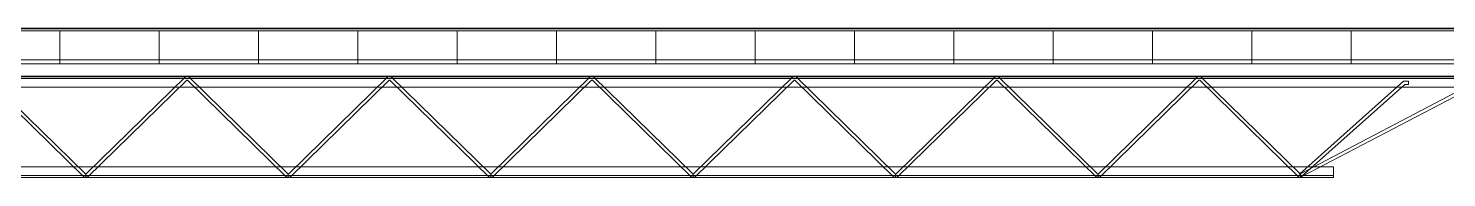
# Model space of a CAD drawing. Header units: millimetres. Extents: x -31954 to 493870, y 99509 to 604061.
# Drawn here: x 339923 to 344206, y 129813 to 130263 of the extents above; entities that cross this region are included whole.
import ezdxf

# ---------------------------------------------------------------- set-up
doc = ezdxf.new("R2010")
doc.units = ezdxf.units.MM
doc.header["$LTSCALE"] = 10
doc.linetypes.add('Center', pattern=[2, 1.25, -0.25, 0.25, -0.25])
for name, color, linetype, lineweight in [('A-FLOR-LEVL', 6, 'Continuous', 9), ('A-ROOF', 4, 'Continuous', 9), ('A-ROOF-PATT', 8, 'Continuous', 35), ('S-BEAM-STEEL-SECTION', 4, 'Continuous', 20)]:
    doc.layers.add(name, color=color, linetype=linetype, lineweight=lineweight)

msp = doc.modelspace()

# ---------------------------------------------------------------- linework, layer by layer
at = {"layer": 'A-FLOR-LEVL', "linetype": 'Center'}
msp.add_line((331137.8, 130118), (369016.9, 130118), dxfattribs=at)
at = {"layer": 'A-ROOF', "lineweight": 35}
for p, q in [((363635, 130263), (336290, 130263)), ((336290, 130118), (363635, 130118))]:
    msp.add_line(p, q, dxfattribs=at)
at = {"layer": 'A-ROOF'}
for p, q in [((336290, 130256), (363635, 130256)), ((336290, 130156), (363635, 130156))]:
    msp.add_line(p, q, dxfattribs=at)
at = {"layer": 'A-ROOF-PATT', "lineweight": 9}
for p, q in [((340017.8, 130156), (340017.8, 130256)), ((340317.8, 130156), (340317.8, 130256)), ((340617.8, 130156), (340617.8, 130256)), ((340917.8, 130156), (340917.8, 130256)), ((341217.8, 130156), (341217.8, 130256)), ((341517.8, 130156), (341517.8, 130256)), ((341817.8, 130156), (341817.8, 130256)), ((342117.8, 130156), (342117.8, 130256)), ((342417.8, 130156), (342417.8, 130256)), ((342717.8, 130156), (342717.8, 130256)), ((343017.8, 130156), (343017.8, 130256)), ((343317.8, 130156), (343317.8, 130256)), ((343617.8, 130156), (343617.8, 130256)), ((343917.8, 130156), (343917.8, 130256)), ((336290, 130168), (363635, 130168))]:
    msp.add_line(p, q, dxfattribs=at)
at = {"layer": 'S-BEAM-STEEL-SECTION'}
for p, q in [((336430, 130118), (344375, 130118)), ((344375, 130118), (336430, 130118)), ((336430, 130118), (344375, 130118)), ((344375, 130118), (336430, 130118)), ((344375, 130111.5), (336430, 130111.5)), ((344375, 130111.5), (336430, 130111.5)), ((344375, 130111.5), (336430, 130111.5)), ((344375, 130111.5), (336430, 130111.5)), ((344375, 130086), (336430, 130086)), ((344375, 130086), (336430, 130086)), ((344375, 130086), (336430, 130086)), ((344375, 130086), (336430, 130086)), ((340091.7, 129814.6), (339792.4, 130106.9)), ((339792.4, 130106.9), (340091.7, 129814.6)), ((340095.6, 129824.1), (339796.3, 130116.4)), ((339796.3, 130116.4), (340095.6, 129824.1)), ((340397.4, 130116.4), (340098.1, 129824.1)), ((340098.1, 129824.1), (340397.4, 130116.4)), ((340401.3, 130106.9), (340101.9, 129814.6)), ((340101.9, 129814.6), (340401.3, 130106.9)), ((340407.6, 130116.4), (340397.4, 130116.4)), ((340397.4, 130116.4), (340407.6, 130116.4)), ((340403.8, 130106.9), (340401.3, 130106.9)), ((340401.3, 130106.9), (340403.8, 130106.9)), ((340703.1, 129814.6), (340403.8, 130106.9)), ((340403.8, 130106.9), (340703.1, 129814.6)), ((340707, 129824.1), (340407.6, 130116.4)), ((340407.6, 130116.4), (340707, 129824.1)), ((341008.8, 130116.4), (340709.4, 129824.1)), ((340709.4, 129824.1), (341008.8, 130116.4)), ((341012.6, 130106.9), (340713.3, 129814.6)), ((340713.3, 129814.6), (341012.6, 130106.9)), ((341019, 130116.4), (341008.8, 130116.4)), ((341008.8, 130116.4), (341019, 130116.4)), ((341015.1, 130106.9), (341012.6, 130106.9)), ((341012.6, 130106.9), (341015.1, 130106.9)), ((341314.4, 129814.6), (341015.1, 130106.9)), ((341015.1, 130106.9), (341314.4, 129814.6)), ((341318.3, 129824.1), (341019, 130116.4)), ((341019, 130116.4), (341318.3, 129824.1)), ((341620.1, 130116.4), (341320.8, 129824.1)), ((341320.8, 129824.1), (341620.1, 130116.4)), ((341624, 130106.9), (341324.7, 129814.6)), ((341324.7, 129814.6), (341624, 130106.9)), ((341630.3, 130116.4), (341620.1, 130116.4)), ((341620.1, 130116.4), (341630.3, 130116.4)), ((341626.5, 130106.9), (341624, 130106.9)), ((341624, 130106.9), (341626.5, 130106.9)), ((341925.8, 129814.6), (341626.5, 130106.9)), ((341626.5, 130106.9), (341925.8, 129814.6)), ((341929.7, 129824.1), (341630.3, 130116.4)), ((341630.3, 130116.4), (341929.7, 129824.1)), ((342231.5, 130116.4), (341932.2, 129824.1)), ((341932.2, 129824.1), (342231.5, 130116.4)), ((342235.4, 130106.9), (341936, 129814.6)), ((341936, 129814.6), (342235.4, 130106.9)), ((342241.7, 130116.4), (342231.5, 130116.4)), ((342231.5, 130116.4), (342241.7, 130116.4)), ((342237.8, 130106.9), (342235.4, 130106.9)), ((342235.4, 130106.9), (342237.8, 130106.9)), ((342537.2, 129814.6), (342237.8, 130106.9)), ((342237.8, 130106.9), (342537.2, 129814.6)), ((342541, 129824.1), (342241.7, 130116.4)), ((342241.7, 130116.4), (342541, 129824.1)), ((342842.9, 130116.4), (342543.5, 129824.1)), ((342543.5, 129824.1), (342842.9, 130116.4)), ((342846.7, 130106.9), (342547.4, 129814.6)), ((342547.4, 129814.6), (342846.7, 130106.9)), ((342853.1, 130116.4), (342842.9, 130116.4)), ((342842.9, 130116.4), (342853.1, 130116.4)), ((342849.2, 130106.9), (342846.7, 130106.9)), ((342846.7, 130106.9), (342849.2, 130106.9)), ((343148.5, 129814.6), (342849.2, 130106.9)), ((342849.2, 130106.9), (343148.5, 129814.6)), ((343152.4, 129824.1), (342853.1, 130116.4)), ((342853.1, 130116.4), (343152.4, 129824.1)), ((343454.2, 130116.4), (343154.9, 129824.1)), ((343154.9, 129824.1), (343454.2, 130116.4)), ((343458.1, 130106.9), (343158.8, 129814.6)), ((343158.8, 129814.6), (343458.1, 130106.9)), ((343464.4, 130116.4), (343454.2, 130116.4)), ((343454.2, 130116.4), (343464.4, 130116.4)), ((343460.6, 130106.9), (343458.1, 130106.9)), ((343458.1, 130106.9), (343460.6, 130106.9)), ((343759.9, 129814.6), (343460.6, 130106.9)), ((343460.6, 130106.9), (343759.9, 129814.6)), ((343763.8, 129824.1), (343464.4, 130116.4)), ((343464.4, 130116.4), (343763.8, 129824.1)), ((344076.1, 130103.7), (343761.8, 129822.9)), ((343761.8, 129822.9), (344076.1, 130103.7)), ((343762.8, 129823.5), (344273.8, 130090.7)), ((344273.8, 130090.7), (343762.8, 129823.5)), ((344276.2, 130081.2), (343767.2, 129815.1)), ((344276.2, 130081.2), (343767.2, 129815.1)), ((344079.8, 130094.2), (343768.2, 129815.8)), ((343768.2, 129815.8), (344079.8, 130094.2)), ((344090.7, 130103.7), (344076.1, 130103.7)), ((344076.1, 130103.7), (344090.7, 130103.7)), ((344079.8, 130094.2), (344090.7, 130094.2)), ((344079.8, 130094.2), (344090.7, 130094.2)), ((344090.7, 130103.7), (344090.7, 130094.2)), ((344090.7, 130094.2), (344090.7, 130103.7)), ((343865, 129845), (336940, 129845)), ((343865, 129845), (336940, 129845)), ((343865, 129845), (336940, 129845)), ((343865, 129845), (336940, 129845)), ((340096.8, 129824.1), (340095.6, 129824.1)), ((340095.6, 129824.1), (340096.8, 129824.1)), ((340096.8, 129824.1), (340096.8, 129814.6)), ((340096.8, 129814.6), (340096.8, 129824.1)), ((340098.1, 129824.1), (340096.8, 129824.1)), ((340096.8, 129814.6), (340096.8, 129824.1)), ((340096.8, 129824.1), (340096.8, 129814.6)), ((340096.8, 129824.1), (340098.1, 129824.1)), ((340708.2, 129824.1), (340707, 129824.1)), ((340707, 129824.1), (340708.2, 129824.1)), ((340708.2, 129824.1), (340708.2, 129814.6)), ((340708.2, 129814.6), (340708.2, 129824.1)), ((340709.4, 129824.1), (340708.2, 129824.1)), ((340708.2, 129814.6), (340708.2, 129824.1)), ((340708.2, 129824.1), (340708.2, 129814.6)), ((340708.2, 129824.1), (340709.4, 129824.1)), ((341319.6, 129824.1), (341318.3, 129824.1)), ((341318.3, 129824.1), (341319.6, 129824.1)), ((341319.6, 129824.1), (341319.6, 129814.6)), ((341319.6, 129814.6), (341319.6, 129824.1)), ((341320.8, 129824.1), (341319.6, 129824.1)), ((341319.6, 129814.6), (341319.6, 129824.1)), ((341319.6, 129824.1), (341319.6, 129814.6)), ((341319.6, 129824.1), (341320.8, 129824.1)), ((341930.9, 129824.1), (341929.7, 129824.1)), ((341929.7, 129824.1), (341930.9, 129824.1)), ((341930.9, 129824.1), (341930.9, 129814.6)), ((341930.9, 129814.6), (341930.9, 129824.1)), ((341932.2, 129824.1), (341930.9, 129824.1)), ((341930.9, 129814.6), (341930.9, 129824.1)), ((341930.9, 129824.1), (341930.9, 129814.6)), ((341930.9, 129824.1), (341932.2, 129824.1)), ((342542.3, 129824.1), (342541, 129824.1)), ((342541, 129824.1), (342542.3, 129824.1)), ((342542.3, 129824.1), (342542.3, 129814.6)), ((342542.3, 129814.6), (342542.3, 129824.1)), ((342543.5, 129824.1), (342542.3, 129824.1)), ((342542.3, 129814.6), (342542.3, 129824.1)), ((342542.3, 129824.1), (342542.3, 129814.6)), ((342542.3, 129824.1), (342543.5, 129824.1)), ((343153.6, 129824.1), (343152.4, 129824.1)), ((343152.4, 129824.1), (343153.6, 129824.1)), ((343153.6, 129824.1), (343153.6, 129814.6)), ((343153.6, 129814.6), (343153.6, 129824.1)), ((343154.9, 129824.1), (343153.6, 129824.1)), ((343153.6, 129814.6), (343153.6, 129824.1)), ((343153.6, 129824.1), (343153.6, 129814.6)), ((343153.6, 129824.1), (343154.9, 129824.1)), ((343768.2, 129815.8), (343761.8, 129822.9)), ((343761.8, 129822.9), (343768.2, 129815.8)), ((343762.8, 129823.5), (343767.2, 129815.1)), ((343767.2, 129815.1), (343762.8, 129823.5)), ((343765, 129824.1), (343763.8, 129824.1)), ((343763.8, 129824.1), (343765, 129824.1)), ((343765, 129824.1), (343765, 129814.6)), ((343765, 129814.6), (343765, 129824.1)), ((343865, 129813), (343865, 129845)), ((343865, 129845), (343865, 129819.5)), ((343865, 129819.5), (343865, 129845)), ((343865, 129845), (343865, 129813)), ((343865, 129819.5), (336940, 129819.5)), ((343865, 129819.5), (336940, 129819.5)), ((343865, 129819.5), (336940, 129819.5)), ((343865, 129819.5), (336940, 129819.5)), ((336940, 129813), (343865, 129813)), ((343865, 129813), (336940, 129813)), ((336940, 129813), (343865, 129813)), ((343865, 129813), (336940, 129813)), ((340091.7, 129814.6), (340096.8, 129814.6)), ((340091.7, 129814.6), (340096.8, 129814.6)), ((340101.9, 129814.6), (340096.8, 129814.6)), ((340096.8, 129814.6), (340101.9, 129814.6)), ((340703.1, 129814.6), (340708.2, 129814.6)), ((340703.1, 129814.6), (340708.2, 129814.6)), ((340713.3, 129814.6), (340708.2, 129814.6)), ((340708.2, 129814.6), (340713.3, 129814.6)), ((341314.4, 129814.6), (341319.6, 129814.6)), ((341314.4, 129814.6), (341319.6, 129814.6)), ((341324.7, 129814.6), (341319.6, 129814.6)), ((341319.6, 129814.6), (341324.7, 129814.6)), ((341925.8, 129814.6), (341930.9, 129814.6)), ((341925.8, 129814.6), (341930.9, 129814.6)), ((341936, 129814.6), (341930.9, 129814.6)), ((341930.9, 129814.6), (341936, 129814.6)), ((342537.2, 129814.6), (342542.3, 129814.6)), ((342537.2, 129814.6), (342542.3, 129814.6)), ((342547.4, 129814.6), (342542.3, 129814.6)), ((342542.3, 129814.6), (342547.4, 129814.6)), ((343148.5, 129814.6), (343153.6, 129814.6)), ((343148.5, 129814.6), (343153.6, 129814.6)), ((343158.8, 129814.6), (343153.6, 129814.6)), ((343153.6, 129814.6), (343158.8, 129814.6)), ((343759.9, 129814.6), (343765, 129814.6)), ((343759.9, 129814.6), (343765, 129814.6)), ((343865, 129819.5), (343865, 129813)), ((343865, 129813), (343865, 129819.5))]:
    msp.add_line(p, q, dxfattribs=at)

doc.saveas('drawing.dxf')
